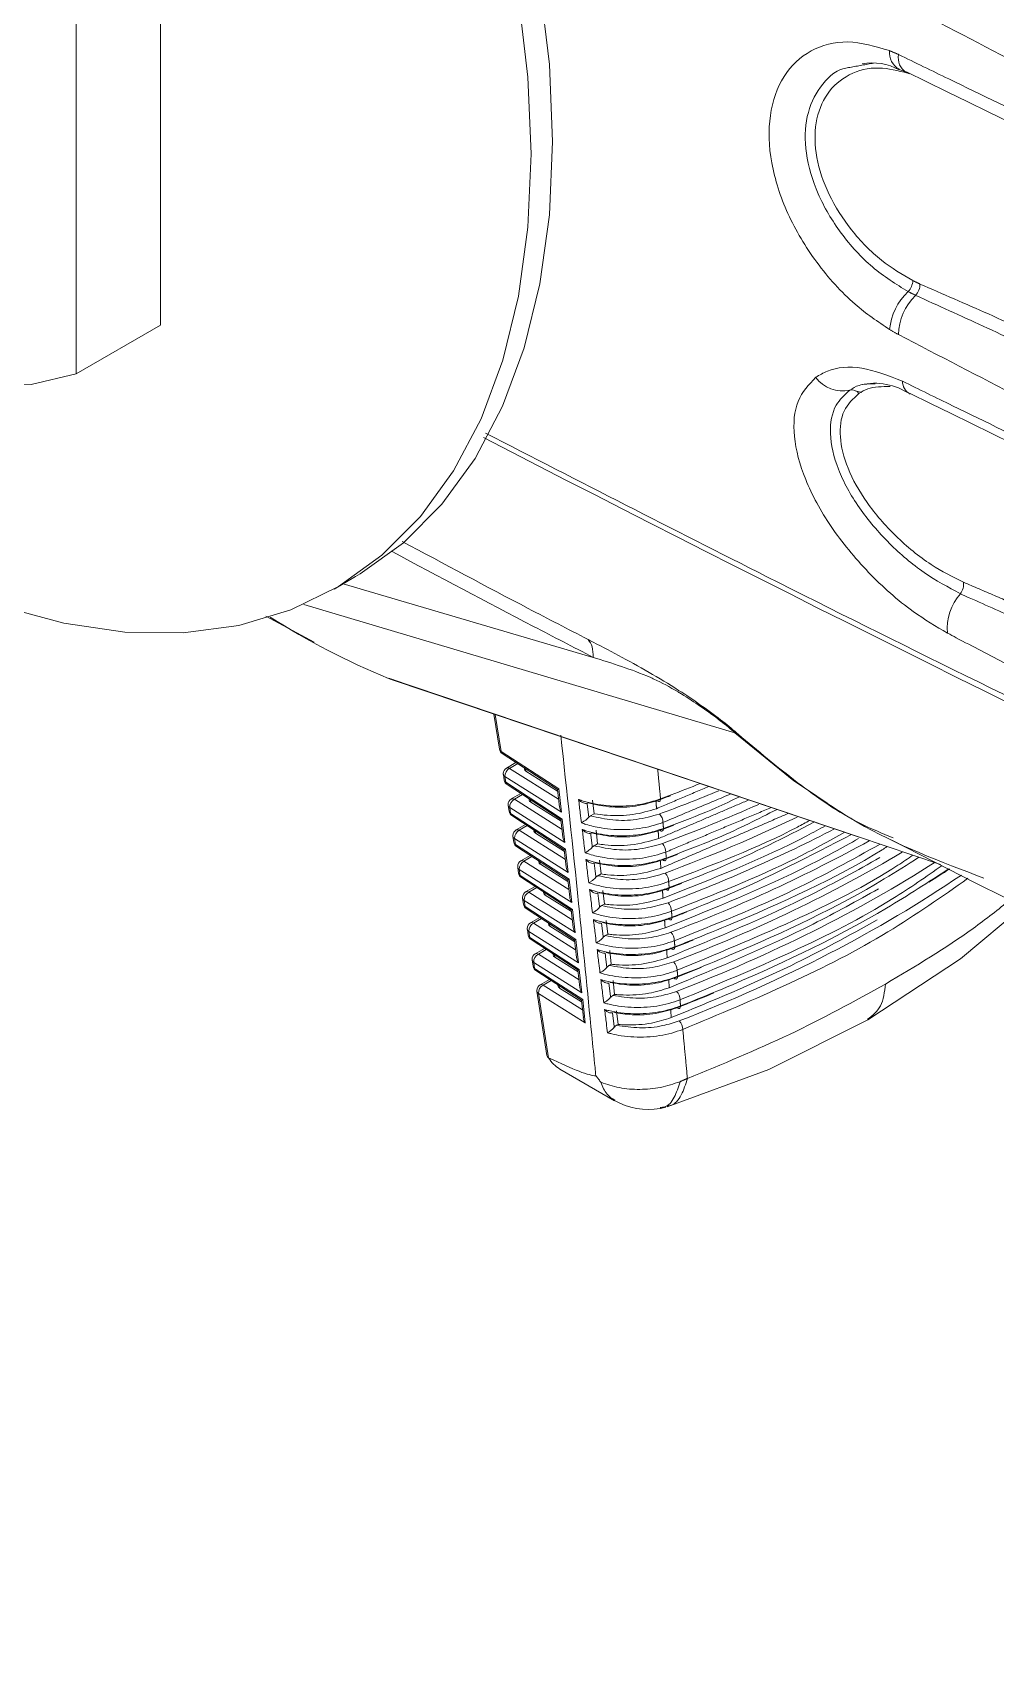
# Model space of a CAD drawing. Extents: x 11 to 120, y 2 to 94.
# Drawn here: x 86.88 to 88.398, y 10.558 to 13.147 of the extents above; entities that cross this region are included whole.
import ezdxf

# ---------------------------------------------------------------- set-up
doc = ezdxf.new("R2010")
doc.units = 0
doc.header["$MEASUREMENT"] = 0
doc.linetypes.add('SLD-Solid', pattern=[0])
doc.layers.add('OBJECT', color=7, linetype='CONTINUOUS')

msp = doc.modelspace()

# ---------------------------------------------------------------- linework, layer by layer
at = {"layer": 'OBJECT', "color": 7, "linetype": 'SLD-Solid', "lineweight": 15}
for p, q in [((87.0812, 12.6849), (87.0812, 20.0114)), ((86.9482, 12.6081), (86.9482, 19.9346)), ((86.9482, 12.6081), (87.0812, 12.6849)), ((88.1773, 12.5813), (88.1879, 12.5789)), ((87.3552, 12.2685), (87.3892, 12.2881)), ((87.3696, 12.2768), (87.764, 12.1606)), ((87.3073, 12.2442), (87.9877, 12.0413)), ((87.2475, 12.2254), (87.3235, 12.1845)), ((87.4413, 12.1275), (88.1813, 11.8777)), ((87.6075, 12.0711), (87.6161, 12.0155)), ((87.6096, 12.0704), (87.6186, 12.0122)), ((87.6186, 12.0122), (87.7098, 11.9529)), ((87.6206, 12.0086), (87.7078, 11.9519)), ((87.6422, 11.9946), (87.6272, 11.9859)), ((87.6449, 11.9928), (87.6321, 11.9854)), ((87.6321, 11.9854), (87.7095, 11.9365)), ((87.6552, 11.9861), (87.6555, 11.9842)), ((87.6574, 11.9847), (87.658, 11.9809)), ((87.6223, 11.9757), (87.6237, 11.9665)), ((87.6248, 11.9724), (87.6262, 11.9633)), ((87.714, 11.916), (87.6248, 11.9724)), ((87.6262, 11.9633), (87.7152, 11.9054)), ((87.6281, 11.9597), (87.7131, 11.9044)), ((87.708, 11.9493), (87.658, 11.9809)), ((87.6497, 11.9456), (87.6347, 11.937)), ((87.6524, 11.9439), (87.6397, 11.9365)), ((87.6397, 11.9365), (87.7149, 11.889)), ((87.6628, 11.9372), (87.663, 11.9353)), ((87.665, 11.9357), (87.6655, 11.932)), ((87.7134, 11.9018), (87.6655, 11.932)), ((87.7077, 11.9519), (87.7109, 11.9243)), ((87.7098, 11.9529), (87.714, 11.916)), ((87.7656, 11.9137), (87.7632, 11.9353)), ((87.6299, 11.9268), (87.6313, 11.9176)), ((87.6324, 11.9235), (87.6338, 11.9143)), ((87.7193, 11.8685), (87.6324, 11.9235)), ((87.6338, 11.9143), (87.7205, 11.8578)), ((87.6357, 11.9107), (87.7185, 11.8568)), ((87.7599, 11.9104), (87.7656, 11.9137)), ((87.6573, 11.8967), (87.6423, 11.8881)), ((87.66, 11.895), (87.6473, 11.8876)), ((87.6473, 11.8876), (87.7203, 11.8415)), ((87.6703, 11.8882), (87.6706, 11.8864)), ((87.6726, 11.8868), (87.6731, 11.8831)), ((87.7188, 11.8542), (87.6731, 11.8831)), ((87.7131, 11.9044), (87.7163, 11.8768)), ((87.7152, 11.9054), (87.7193, 11.8685)), ((87.771, 11.8662), (87.7686, 11.8878)), ((87.6374, 11.8779), (87.6389, 11.8687)), ((87.6399, 11.8746), (87.6414, 11.8654)), ((87.7247, 11.821), (87.6399, 11.8746)), ((87.6414, 11.8654), (87.7259, 11.8103)), ((87.6433, 11.8618), (87.7239, 11.8093)), ((87.7185, 11.8569), (87.7216, 11.8293)), ((87.7205, 11.8578), (87.7247, 11.821)), ((87.7657, 11.8631), (87.771, 11.8662)), ((88.1813, 11.8777), (88.3122, 11.8335)), ((88.1813, 11.8777), (88.1839, 11.8768)), ((87.645, 11.829), (87.6464, 11.8197)), ((87.6648, 11.8478), (87.6499, 11.8392)), ((87.6675, 11.846), (87.6548, 11.8387)), ((87.6548, 11.8387), (87.7256, 11.7939)), ((87.6779, 11.8393), (87.6782, 11.8375)), ((87.6801, 11.8378), (87.6807, 11.8342)), ((87.7242, 11.8067), (87.6807, 11.8342)), ((87.7764, 11.8187), (87.7739, 11.8403)), ((87.6475, 11.8257), (87.6489, 11.8164)), ((87.7301, 11.7735), (87.6475, 11.8257)), ((87.6489, 11.8164), (87.7313, 11.7628)), ((87.6509, 11.8129), (87.7293, 11.7618)), ((87.7239, 11.8093), (87.727, 11.7818)), ((87.7259, 11.8103), (87.7301, 11.7735)), ((87.7715, 11.8158), (87.7764, 11.8187)), ((87.6526, 11.7801), (87.654, 11.7708)), ((87.6551, 11.7768), (87.6565, 11.7675)), ((87.7355, 11.726), (87.6551, 11.7768)), ((87.6723, 11.7989), (87.6575, 11.7903)), ((87.675, 11.7971), (87.6624, 11.7898)), ((87.6624, 11.7898), (87.731, 11.7464)), ((87.6855, 11.7903), (87.6858, 11.7886)), ((87.6877, 11.7889), (87.6883, 11.7853)), ((87.7296, 11.7592), (87.6883, 11.7853)), ((87.7818, 11.7711), (87.7793, 11.7928)), ((87.6565, 11.7675), (87.7367, 11.7153)), ((87.6585, 11.7639), (87.7347, 11.7143)), ((87.7293, 11.7618), (87.7324, 11.7343)), ((87.7313, 11.7628), (87.7355, 11.726)), ((87.7773, 11.7686), (87.7818, 11.7711)), ((87.6602, 11.7312), (87.6616, 11.7218)), ((87.6627, 11.7279), (87.6641, 11.7185)), ((87.7409, 11.6784), (87.6627, 11.7279)), ((87.6799, 11.75), (87.665, 11.7414)), ((87.6826, 11.7482), (87.67, 11.7409)), ((87.67, 11.7409), (87.7364, 11.6989)), ((87.6931, 11.7414), (87.6933, 11.7397)), ((87.6953, 11.7399), (87.6958, 11.7364)), ((87.735, 11.7117), (87.6958, 11.7364)), ((87.7872, 11.7236), (87.7847, 11.7453)), ((87.6641, 11.7185), (87.7421, 11.6678)), ((87.666, 11.715), (87.7401, 11.6668)), ((87.6874, 11.701), (87.6726, 11.6925)), ((87.6901, 11.6993), (87.6775, 11.692)), ((87.7347, 11.7143), (87.7378, 11.6868)), ((87.7367, 11.7153), (87.7409, 11.6784)), ((87.7832, 11.7213), (87.7872, 11.7236)), ((87.6677, 11.6823), (87.6692, 11.6729)), ((87.6702, 11.679), (87.6717, 11.6696)), ((87.7462, 11.6309), (87.6702, 11.679)), ((87.6775, 11.692), (87.7418, 11.6514)), ((87.7007, 11.6924), (87.7009, 11.6908)), ((87.7029, 11.691), (87.7034, 11.6875)), ((87.7403, 11.6642), (87.7034, 11.6875)), ((87.7891, 11.6741), (87.7925, 11.6761)), ((87.7925, 11.6761), (87.7901, 11.6978)), ((87.6717, 11.6696), (87.7475, 11.6202)), ((87.6736, 11.666), (87.7454, 11.6193)), ((87.695, 11.6521), (87.6802, 11.6436)), ((87.6977, 11.6504), (87.6851, 11.6431)), ((87.74, 11.6668), (87.7432, 11.6392)), ((87.7421, 11.6678), (87.7462, 11.6309)), ((87.7979, 11.6286), (87.7955, 11.6502)), ((87.6753, 11.6334), (87.691, 11.5321)), ((87.6778, 11.6301), (87.6935, 11.5285)), ((87.7516, 11.5834), (87.6778, 11.6301)), ((87.6851, 11.6431), (87.7472, 11.6039)), ((87.7082, 11.6435), (87.7085, 11.6419)), ((87.7105, 11.642), (87.711, 11.6386)), ((87.7457, 11.6167), (87.711, 11.6386)), ((87.795, 11.6269), (87.7979, 11.6286)), ((87.7454, 11.6193), (87.7486, 11.5917)), ((87.7475, 11.6202), (87.7516, 11.5834)), ((87.8033, 11.5811), (87.8008, 11.6027)), ((87.801, 11.5797), (87.8033, 11.5811)), ((87.7112, 11.5107), (87.7978, 11.4607)), ((87.8703, 11.4486), (87.8789, 11.4504))]:
    msp.add_line(p, q, dxfattribs=at)
at = {"layer": 'OBJECT', "color": 7, "linetype": 'SLD-Solid', "lineweight": 15, "flags": 128}
for points in [[(87.3892, 12.2881), (87.3962, 12.2923), (87.4646, 12.3415), (87.5252, 12.4024), (87.5776, 12.4745), (87.621, 12.557), (87.6553, 12.6492), (87.68, 12.7502), (87.6949, 12.8591), (87.6999, 12.9749), (87.6949, 13.0964), (87.68, 13.2225), (87.6553, 13.3521), (87.621, 13.4839), (87.5776, 13.6166), (87.5252, 13.7491), (87.4646, 13.88), (87.3962, 14.0082), (87.3207, 14.1324), (87.2387, 14.2515), (87.1512, 14.3644), (87.0826, 14.444)], [(85.7555, 13.3253), (85.8053, 13.2252), (85.8766, 13.0984), (85.9546, 12.976), (86.0388, 12.8592), (86.1283, 12.749), (86.2223, 12.6465), (86.3199, 12.5527), (86.4202, 12.4684), (86.5223, 12.3945), (86.6251, 12.3316), (86.7277, 12.2803), (86.8292, 12.2412), (86.9285, 12.2145), (87.0249, 12.2005), (87.1172, 12.1994), (87.2048, 12.2111), (87.2867, 12.2356), (87.3623, 12.2727), (87.4307, 12.3219), (87.4913, 12.3828), (87.5436, 12.4549), (87.5871, 12.5374), (87.6214, 12.6296), (87.6461, 12.7306), (87.661, 12.8396), (87.666, 12.9553), (87.661, 13.0768), (87.6461, 13.2029), (87.6214, 13.3325), (87.5871, 13.4643), (87.5436, 13.597), (87.4913, 13.7295), (87.4307, 13.8604), (87.3623, 13.9886), (87.2867, 14.1128), (87.2048, 14.2319), (87.1172, 14.3448), (87.0812, 14.3866)], [(86.0644, 13.1184), (86.1353, 13.0198), (86.2118, 12.9284), (86.2927, 12.8456), (86.3768, 12.7727), (86.4629, 12.7107), (86.5497, 12.6606), (86.6358, 12.6232), (86.7199, 12.599), (86.8008, 12.5883), (86.8773, 12.5914), (86.9482, 12.6081)], [(88.2469, 13.0885), (88.2526, 13.0866), (88.2628, 13.0816)], [(87.4467, 12.1252), (87.8204, 11.9995), (88.1839, 11.8768)], [(88.1023, 11.9515), (88.0808, 11.9655), (87.9877, 12.0413), (87.9877, 12.0413), (87.9877, 12.0413)], [(87.8651, 11.9343), (87.8661, 11.9336), (87.8671, 11.9331), (87.868, 11.933), (87.8688, 11.9333), (87.8695, 11.9338), (87.87, 11.9347), (87.8703, 11.9359), (87.8704, 11.9372)], [(87.8696, 11.8876), (87.8707, 11.8868), (87.8716, 11.8864), (87.8725, 11.8863), (87.8733, 11.8865), (87.874, 11.8871), (87.8745, 11.888), (87.8748, 11.8891), (87.875, 11.8905)], [(87.8741, 11.8409), (87.8752, 11.8401), (87.8761, 11.8397), (87.8771, 11.8396), (87.8779, 11.8398), (87.8785, 11.8404), (87.879, 11.8413), (87.8794, 11.8424), (87.8795, 11.8438)], [(87.8786, 11.7942), (87.8797, 11.7934), (87.8806, 11.793), (87.8816, 11.7929), (87.8824, 11.7931), (87.883, 11.7937), (87.8835, 11.7946), (87.8839, 11.7957), (87.884, 11.7971)], [(87.8831, 11.7475), (87.8841, 11.7467), (87.8851, 11.7463), (87.886, 11.7462), (87.8869, 11.7464), (87.8875, 11.747), (87.888, 11.7479), (87.8884, 11.749), (87.8885, 11.7504)], [(88.1976, 11.5886), (88.3435, 11.6845), (88.4434, 11.7678)], [(87.8876, 11.7008), (87.8886, 11.7), (87.8896, 11.6996), (87.8905, 11.6995), (87.8913, 11.6997), (87.892, 11.7003), (87.8925, 11.7012), (87.8929, 11.7023), (87.893, 11.7037)], [(87.892, 11.6541), (87.893, 11.6533), (87.894, 11.6529), (87.895, 11.6528), (87.8958, 11.6531), (87.8965, 11.6536), (87.897, 11.6545), (87.8973, 11.6557), (87.8975, 11.6571)], [(87.8964, 11.6074), (87.8975, 11.6067), (87.8985, 11.6062), (87.8994, 11.6062), (87.9002, 11.6064), (87.9009, 11.607), (87.9014, 11.6078), (87.9018, 11.609), (87.9019, 11.6104)], [(87.8806, 11.4509), (88.0415, 11.5101), (88.1976, 11.5886)]]:
    msp.add_lwpolyline(points, dxfattribs=at)
at = {"layer": 'OBJECT', "color": 7, "linetype": 'SLD-Solid', "lineweight": 15}
for centre, radius, start, end in [((88.2046, 13.0119), 0.0871, 61.0066, 100.6555), ((88.261, 13.1149), 0.0293, 172.9088, 241.9962), ((88.2723, 13.1068), 0.0268, 168.4453, 237.8736), ((110.4562, 58.3925), 50.4532, 243.8981, 246.50991), ((88.3257, 12.6694), 0.0942, 133.3262, 174.7893), ((88.2393, 12.7577), 0.0294, 317.8847, 355.35), ((88.2527, 12.7501), 0.0271, 318.3434, 359.7235), ((88.3337, 12.6688), 0.0877, 133.834, 179.1759), ((88.1572, 12.6323), 0.0512, 215.3601, 283.3665), ((88.1721, 12.5686), 0.0143, 37.652, 102.5383), ((88.2079, 12.4934), 0.0999, 56.1467, 102.3325), ((88.2753, 12.5965), 0.0231, 179.9648, 240.8633), ((110.6013, 57.9105), 50.5376, 243.76938, 246.37245), ((109.2884, 54.4021), 47.1797, 242.6197, 246.45069), ((88.3234, 12.2764), 0.0252, 322.8442, 6.2667), ((88.4044, 12.2069), 0.0815, 138.3374, 185.7074), ((87.8823, 13.2087), 1.1678, 237.4681, 247.8099), ((87.9742, 12.0019), 0.0417, 62.9443, 70.997), ((87.626, 12.017), 0.01, 188.8019, 236.9399), ((87.6208, 12.0164), 0.00472, 191.2025, 243.2334), ((87.6232, 12.0124), 0.00462, 182.4794, 234.3593), ((87.6322, 11.9772), 0.01, 119.9973, 180), ((87.639, 11.973), 0.0143, 119.0767, 182.2781), ((87.6292, 11.9814), 0.00496, 54.7041, 114.6569), ((87.6322, 11.9772), 0.01, 180, 188.8019), ((87.6269, 11.9766), 0.00472, 191.2025, 243.2334), ((87.6336, 11.9681), 0.01, 188.8019, 236.9399), ((87.6283, 11.9675), 0.00472, 191.2025, 243.2334), ((87.6308, 11.9634), 0.00462, 182.4794, 234.3593), ((87.6397, 11.9283), 0.01, 119.9973, 180), ((87.6466, 11.9241), 0.0143, 119.0767, 182.2781), ((87.6368, 11.9325), 0.00496, 54.7041, 114.6569), ((87.6397, 11.9283), 0.01, 180, 188.8019), ((87.6345, 11.9277), 0.00472, 191.2025, 243.2334), ((87.6412, 11.9191), 0.01, 188.8019, 236.9399), ((87.6359, 11.9185), 0.00472, 191.2025, 243.2334), ((87.6384, 11.9145), 0.00462, 182.4794, 234.3593), ((87.8548, 11.9), 0.0193, 359.7094, 43.6771), ((87.6473, 11.8794), 0.01, 119.9973, 180), ((87.6542, 11.8752), 0.0143, 119.0767, 182.2781), ((87.6444, 11.8836), 0.00496, 54.7041, 114.6569), ((87.6473, 11.8794), 0.01, 180, 188.8019), ((87.6421, 11.8788), 0.00472, 191.2025, 243.2334), ((87.6487, 11.8702), 0.01, 188.8019, 236.9399), ((87.6435, 11.8696), 0.00472, 191.2025, 243.2334), ((87.646, 11.8656), 0.00462, 182.4794, 234.3593), ((87.8594, 11.8533), 0.0192, 359.7221, 43.9038), ((103.8039, 42.2968), 34.1768, 242.90102, 248.22557), ((87.6549, 11.8305), 0.01, 119.9973, 180), ((87.6549, 11.8305), 0.01, 180, 188.8019), ((87.6496, 11.8299), 0.00472, 191.2025, 243.2334), ((87.6618, 11.8263), 0.0143, 119.0767, 182.2781), ((87.652, 11.8347), 0.00496, 54.7041, 114.6569), ((87.6563, 11.8212), 0.01, 188.8019, 236.9399), ((87.6511, 11.8206), 0.00472, 191.2025, 243.2334), ((87.6536, 11.8166), 0.00462, 182.4794, 234.3593), ((87.864, 11.8066), 0.0191, 359.7349, 44.1305), ((87.6625, 11.7816), 0.01, 119.9973, 180), ((87.6625, 11.7816), 0.01, 180, 188.8019), ((87.6572, 11.781), 0.00472, 191.2025, 243.2334), ((87.6693, 11.7774), 0.0143, 119.0767, 182.2781), ((87.6595, 11.7858), 0.00496, 54.7041, 114.6569), ((87.6639, 11.7723), 0.01, 188.8019, 236.9399), ((87.6587, 11.7717), 0.00472, 191.2025, 243.2334), ((87.6611, 11.7677), 0.00462, 182.4794, 234.3593), ((87.8686, 11.76), 0.019, 359.7479, 44.3574), ((87.67, 11.7327), 0.01, 119.9973, 180), ((87.67, 11.7327), 0.01, 180, 188.8019), ((87.6648, 11.7321), 0.00472, 191.2025, 243.2334), ((87.6769, 11.7285), 0.0143, 119.0767, 182.2781), ((87.6671, 11.7369), 0.00496, 54.7041, 114.6569), ((87.8732, 11.7133), 0.0189, 359.7611, 44.5843), ((87.6715, 11.7233), 0.01, 188.8019, 236.9399), ((87.6662, 11.7227), 0.00472, 191.2025, 243.2334), ((87.6687, 11.7187), 0.00462, 182.4794, 234.3593), ((87.6776, 11.6838), 0.01, 119.9973, 180), ((87.6776, 11.6838), 0.01, 180, 188.8019), ((87.6724, 11.6832), 0.00472, 191.2025, 243.2334), ((87.6791, 11.6744), 0.01, 188.8019, 236.9399), ((87.6738, 11.6738), 0.00472, 191.2025, 243.2334), ((87.6845, 11.6796), 0.0143, 119.0767, 182.2781), ((87.6747, 11.688), 0.00496, 54.7041, 114.6569), ((87.8777, 11.6666), 0.0188, 359.7745, 44.8113), ((87.6763, 11.6698), 0.00462, 182.4794, 234.3593), ((87.6852, 11.6349), 0.01, 119.9973, 180), ((87.6852, 11.6349), 0.01, 180, 188.8019), ((87.6799, 11.6343), 0.00472, 191.2025, 243.2334), ((87.692, 11.6307), 0.0143, 119.0767, 182.2781), ((87.6822, 11.6391), 0.00496, 54.7041, 114.6569), ((87.8823, 11.62), 0.0188, 359.7879, 45.0385), ((87.8868, 11.5734), 0.0187, 359.8016, 45.2657), ((87.8514, 11.5585), 0.1115, 241.1274, 279.4744)]:
    msp.add_arc(centre, radius, start, end, dxfattribs=at)
for centre, major_axis, ratio, start_param, end_param in [((87.6655, 11.9848), (0.0101, 0.0001), 0.569185, 3.222173, 3.860589), ((87.6731, 11.9359), (0.0101, 0.0001), 0.569185, 3.222173, 3.860589), ((87.7172, 11.9577), (0.0094, 0.00581), 0.034264, 3.157743, 3.78947), ((86.6722, 12.9981), (2.2176, 0.0166), 0.572227, 5.276105, 5.287253), ((86.6707, 13.0056), (2.2169, -0.0169), 0.582304, 5.287711, 5.338827), ((87.7213, 11.9209), (-0.0075, 0.0119), 0.628226, 0.918937, 1.582964), ((86.6707, 12.955), (2.2137, -0.0169), 0.582304, 5.291076, 5.375266), ((86.6707, 12.9044), (2.2104, -0.0169), 0.582304, 5.294449, 5.411712), ((87.6806, 11.887), (0.0101, 0.0001), 0.569185, 3.222173, 3.860589), ((87.7225, 11.9102), (0.0094, 0.00581), 0.034264, 3.157743, 3.78947), ((86.6722, 12.9474), (2.2143, 0.0166), 0.572227, 5.279468, 5.291168), ((86.6707, 12.8538), (2.2072, -0.0168), 0.582304, 5.29783, 5.448165), ((87.7267, 11.8733), (-0.0075, 0.0119), 0.628226, 0.918937, 1.582964), ((87.7279, 11.8627), (0.0094, 0.00581), 0.034264, 3.157743, 3.78947), ((86.6707, 12.8031), (2.2039, -0.0168), 0.582304, 5.301219, 5.483373), ((87.6882, 11.8381), (0.0101, 0.0001), 0.569185, 3.222173, 3.860589), ((87.7321, 11.8258), (-0.0075, 0.0119), 0.628226, 0.918937, 1.582964), ((86.6722, 12.8968), (2.2111, 0.0166), 0.572227, 5.282839, 5.295171), ((86.6708, 12.7525), (2.2007, -0.0168), 0.582304, 5.304616, 5.518223), ((86.6708, 12.7019), (2.1974, -0.0168), 0.582304, 5.308021, 5.554629), ((87.7333, 11.8151), (0.0094, 0.00581), 0.034264, 3.157743, 3.78947), ((86.6722, 12.8462), (2.2078, 0.0165), 0.572227, 5.286218, 5.299967), ((86.6708, 12.6513), (2.1942, -0.0167), 0.582304, 5.311435, 5.58482), ((86.6722, 12.6437), (2.1948, 0.0164), 0.572227, 5.539546, 5.561715), ((87.6958, 11.7892), (0.0101, 0.0001), 0.569185, 3.222173, 3.860589), ((87.7375, 11.7783), (-0.0075, 0.0119), 0.628226, 0.918937, 1.582964), ((87.7387, 11.7676), (0.0094, 0.00581), 0.034264, 3.157743, 3.78947), ((86.6722, 12.7956), (2.2046, 0.0165), 0.572227, 5.289605, 5.305336), ((87.7034, 11.7403), (0.0101, 0.0001), 0.569185, 3.222173, 3.860589), ((87.7429, 11.7308), (-0.0075, 0.0119), 0.628226, 0.918937, 1.582964), ((87.7441, 11.7201), (0.0094, 0.00581), 0.034264, 3.157743, 3.78947), ((86.6722, 12.7449), (2.2013, 0.0165), 0.572227, 5.293, 5.311646), ((87.7109, 11.6914), (0.0101, 0.0001), 0.569185, 3.222173, 3.860589), ((87.7482, 11.6833), (-0.0075, 0.0119), 0.628226, 0.918937, 1.582964), ((87.7495, 11.6726), (0.0094, 0.00581), 0.034264, 3.157743, 3.78947), ((86.6722, 12.6943), (2.1981, 0.0165), 0.572227, 5.296403, 5.319764), ((87.7185, 11.6425), (0.0101, 0.0001), 0.569185, 3.222173, 3.860589), ((87.7536, 11.6357), (-0.0075, 0.0119), 0.628226, 0.918937, 1.582964), ((86.6722, 12.6437), (2.1948, 0.0164), 0.572227, 5.299815, 5.33212), ((87.7548, 11.6251), (0.0094, 0.00581), 0.034264, 3.157743, 3.78947), ((87.759, 11.5882), (-0.0075, 0.0119), 0.628226, 0.918937, 1.582964), ((86.2385, 12.4995), (1.5344, -0.9976), 0.038755, 5.984867, 6.22598), ((87.7683, 11.6163), (0.0554, 0.1065), 0.604579, 2.781893, 3.114951)]:
    msp.add_ellipse(centre, major_axis=major_axis, ratio=ratio, start_param=start_param, end_param=end_param, dxfattribs=at)
for points, knots in [([(87.0812, 14.6596), (87.0817, 14.6594), (87.14, 14.6263), (87.4308, 14.4627), (87.9275, 14.19), (88.5796, 13.8452), (89.2093, 13.524), (89.848, 13.2087), (90.2817, 13.0042), (90.4986, 12.9019)], [0, 0, 0, 0, 0.000431, 0.053488, 0.265723, 0.449152, 0.632636, 0.81629, 1, 1, 1, 1]), ([(90.4813, 12.8732), (90.183, 13.0143), (89.5863, 13.2966), (88.7133, 13.7368), (87.8756, 14.177), (87.3393, 14.477), (87.0812, 14.6213)], [0, 0, 0, 0, 0.254295, 0.50874, 0.763631, 1, 1, 1, 1]), ([(87.0812, 14.5112), (87.3125, 14.3819), (87.8275, 14.0942), (88.65, 13.6629), (89.5423, 13.2135), (90.1533, 12.9251), (90.4588, 12.7808)], [0, 0, 0, 0, 0.21349, 0.475298, 0.737571, 1, 1, 1, 1]), ([(90.4282, 12.7287), (90.4007, 12.7415), (90.263, 12.8055), (89.9069, 12.9734), (89.3645, 13.236), (88.6473, 13.5963), (87.8824, 13.9955), (87.3428, 14.2947), (87.0807, 14.4401)], [0, 0, 0, 0, 0.023753, 0.118768, 0.308802, 0.498894, 0.756579, 1, 1, 1, 1]), ([(88.3198, 13.2578), (88.3278, 13.2542), (88.3677, 13.2362), (88.5352, 13.1606), (89.2174, 12.8527), (89.8677, 12.5592), (90.3904, 12.3232)], [0, 0, 0, 0, 0.011559, 0.057797, 0.242748, 1, 1, 1, 1]), ([(88.3109, 13.2405), (88.6478, 13.0659), (89.3219, 12.7165), (90.0189, 12.3836), (90.3675, 12.2171)], [0, 0, 0, 0, 0.499822, 1, 1, 1, 1]), ([(90.3352, 12.1556), (90.3077, 12.1685), (90.1704, 12.2333), (89.815, 12.4031), (89.2736, 12.6683), (88.7173, 12.9498), (88.3794, 13.1265), (88.2523, 13.193)], [0, 0, 0, 0, 0.038714, 0.19357, 0.503334, 0.813098, 1, 1, 1, 1]), ([(88.2319, 12.678), (88.2134, 12.6905), (88.1722, 12.7184), (88.1146, 12.7826), (88.0681, 12.8606), (88.0419, 12.9422), (88.0396, 13.0185), (88.0616, 13.0812), (88.1051, 13.1218), (88.1643, 13.138), (88.2094, 13.125), (88.2319, 13.1185)], [0, 0, 0, 0, 0.092377, 0.205904, 0.319098, 0.43222, 0.545967, 0.660462, 0.7748, 0.887588, 1, 1, 1, 1]), ([(88.246, 13.1122), (88.2724, 13.0994), (88.4041, 13.0353), (88.7484, 12.8697), (89.2839, 12.6186), (89.8491, 12.3621), (90.2018, 12.2072), (90.3346, 12.1489)], [0, 0, 0, 0, 0.038703, 0.193516, 0.503195, 0.812873, 1, 1, 1, 1]), ([(88.2611, 12.738), (88.2419, 12.7499), (88.2036, 12.7737), (88.1533, 12.829), (88.1162, 12.892), (88.0972, 12.9569), (88.0985, 13.0167), (88.1206, 13.0624), (88.1464, 13.0885), (88.1663, 13.0915), (88.1693, 13.092)], [0, 0, 0, 0, 0.140022, 0.280187, 0.420998, 0.560874, 0.699088, 0.836552, 0.974885, 1, 1, 1, 1]), ([(88.2605, 13.0828), (88.2451, 13.0867), (88.2115, 13.0951), (88.1662, 13.083), (88.1309, 13.0528), (88.1128, 13.0064), (88.114, 12.9504), (88.1338, 12.8908), (88.1699, 12.8341), (88.2168, 12.7857), (88.2517, 12.7652), (88.2685, 12.7553)], [0, 0, 0, 0, 0.097546, 0.212596, 0.32784, 0.441951, 0.554466, 0.666347, 0.779137, 0.893616, 1, 1, 1, 1]), ([(88.2798, 12.75), (88.3158, 12.7343), (88.3708, 12.7103), (88.4258, 12.6857), (88.4448, 12.6771)], [0, 0, 0, 0, 0.653616, 1, 1, 1, 1]), ([(88.4358, 12.6575), (88.417, 12.6662), (88.3627, 12.6913), (88.3084, 12.716), (88.273, 12.7321)], [0, 0, 0, 0, 0.346407, 1, 1, 1, 1]), ([(90.3346, 11.6355), (90.3071, 11.6484), (90.1695, 11.713), (89.8132, 11.8822), (89.2705, 12.1467), (88.7126, 12.4275), (88.3737, 12.6037), (88.246, 12.6701)], [0, 0, 0, 0, 0.038703, 0.193516, 0.503195, 0.812873, 1, 1, 1, 1]), ([(88.1154, 12.6027), (88.1213, 12.6062), (88.1409, 12.6178), (88.1862, 12.6224), (88.2302, 12.6051), (88.2523, 12.5965)], [0, 0, 0, 0, 0.177217, 0.589279, 1, 1, 1, 1]), ([(88.3233, 12.1988), (88.3051, 12.2095), (88.2627, 12.2346), (88.1967, 12.2933), (88.137, 12.3661), (88.0959, 12.4415), (88.0781, 12.5104), (88.0827, 12.5687), (88.1045, 12.5914), (88.1154, 12.6027)], [0, 0, 0, 0, 0.113847, 0.266221, 0.419042, 0.568814, 0.71471, 0.857561, 1, 1, 1, 1]), ([(88.3435, 12.2611), (88.3243, 12.2713), (88.2858, 12.2918), (88.2294, 12.3401), (88.1813, 12.3967), (88.1477, 12.458), (88.135, 12.5149), (88.1428, 12.5588), (88.161, 12.5752), (88.169, 12.5825)], [0, 0, 0, 0, 0.14155, 0.283786, 0.432636, 0.585436, 0.737167, 0.884055, 1, 1, 1, 1]), ([(88.169, 12.5825), (88.1737, 12.5854), (88.1846, 12.5922), (88.1999, 12.5925), (88.2088, 12.5926)], [0, 0, 0, 0, 0.424719, 1, 1, 1, 1]), ([(88.2328, 12.5881), (88.2202, 12.588), (88.2014, 12.5878), (88.1879, 12.5799), (88.1834, 12.5773)], [0, 0, 0, 0, 0.667722, 1, 1, 1, 1]), ([(88.2523, 12.5965), (88.2785, 12.5836), (88.4099, 12.5193), (88.7534, 12.3531), (89.2875, 12.101), (89.8512, 11.8435), (90.2028, 11.688), (90.3352, 11.6295)], [0, 0, 0, 0, 0.038714, 0.19357, 0.503334, 0.813098, 1, 1, 1, 1]), ([(88.1834, 12.5773), (88.1744, 12.5689), (88.1565, 12.5521), (88.1513, 12.5094), (88.1636, 12.4591), (88.1942, 12.4041), (88.2403, 12.3509), (88.2947, 12.3061), (88.3314, 12.2877), (88.3485, 12.2791)], [0, 0, 0, 0, 0.138029, 0.276201, 0.417078, 0.56297, 0.714021, 0.86692, 1, 1, 1, 1]), ([(87.5941, 12.5147), (87.7417, 12.4389), (88.0958, 12.2569), (88.7428, 11.939), (89.5363, 11.5619), (90.1309, 11.2965), (90.4282, 11.1637)], [0, 0, 0, 0, 0.161478, 0.387353, 0.693677, 1, 1, 1, 1]), ([(87.7641, 12.1606), (87.7327, 12.1769), (87.6265, 12.2318), (87.521, 12.288), (87.4468, 12.3275)], [0, 0, 0, 0, 0.296122, 1, 1, 1, 1]), ([(87.4627, 12.3435), (87.5289, 12.3081), (87.6263, 12.2559), (87.7244, 12.2051), (87.7559, 12.1889)], [0, 0, 0, 0, 0.679585, 1, 1, 1, 1]), ([(88.4405, 12.2176), (88.4128, 12.23), (88.3805, 12.2445), (88.3481, 12.259), (88.3435, 12.2611)], [0, 0, 0, 0, 0.856217, 1, 1, 1, 1]), ([(88.4166, 12.1501), (88.3901, 12.1639), (88.3589, 12.18), (88.3278, 12.1964), (88.3233, 12.1988)], [0, 0, 0, 0, 0.853893, 1, 1, 1, 1]), ([(87.7559, 12.1889), (87.7568, 12.1884), (87.7875, 12.1725), (87.8329, 12.1489), (87.8959, 12.111), (87.9368, 12.0834), (87.9704, 12.0585), (87.9856, 12.0455), (87.9931, 12.0391)], [0, 0, 0, 0, 0.01186, 0.400274, 0.577865, 0.721206, 0.860697, 1, 1, 1, 1]), ([(87.7559, 12.1889), (87.7585, 12.1853), (87.7636, 12.1781), (87.7639, 12.1665), (87.7641, 12.1606)], [0, 0, 0, 0, 0.5, 1, 1, 1, 1]), ([(87.9877, 12.0413), (87.9877, 12.0413), (87.9818, 12.0468), (87.9658, 12.06), (87.9358, 12.082), (87.9118, 12.0977), (87.8868, 12.1128), (87.8702, 12.1217), (87.8405, 12.1351), (87.8087, 12.1464), (87.779, 12.156), (87.764, 12.1606), (87.764, 12.1606)], [0, 0, 0, 0, 0.000008, 0.138336, 0.276648, 0.396795, 0.417207, 0.570266, 0.591197, 0.794579, 0.999992, 1, 1, 1, 1]), ([(87.7682, 11.5001), (87.7678, 11.5044), (87.7656, 11.5259), (87.7567, 11.6165), (87.7395, 11.7909), (87.7225, 11.949), (87.7129, 12.0376)], [0, 0, 0, 0, 0.024148, 0.120739, 0.507103, 1, 1, 1, 1]), ([(87.9931, 12.0391), (88.0238, 12.0133), (88.0852, 11.9618), (88.1658, 11.9052), (88.22, 11.8828), (88.2372, 11.8756)], [0, 0, 0, 0, 0.405198, 0.810396, 1, 1, 1, 1]), ([(87.8704, 11.9372), (87.876, 11.9393), (87.8972, 11.9472), (87.9178, 11.9554), (87.933, 11.9615)], [0, 0, 0, 0, 0.265734, 1, 1, 1, 1]), ([(87.7411, 11.9361), (87.7434, 11.9353), (87.7514, 11.9325), (87.7723, 11.9274), (87.8058, 11.9244), (87.8423, 11.9281), (87.8623, 11.9346), (87.8704, 11.9372)], [0, 0, 0, 0, 0.059775, 0.207161, 0.501412, 0.795934, 1, 1, 1, 1]), ([(87.7456, 11.8993), (87.7449, 11.9044), (87.7434, 11.9167), (87.742, 11.9289), (87.7411, 11.9361)], [0, 0, 0, 0, 0.412557, 1, 1, 1, 1]), ([(87.7411, 11.9361), (87.7411, 11.9361), (87.742, 11.935), (87.7444, 11.9329), (87.7481, 11.9307), (87.7517, 11.9297), (87.7536, 11.9302), (87.7544, 11.9304)], [0, 0, 0, 0, 0.007744, 0.250695, 0.570354, 0.807208, 1, 1, 1, 1]), ([(87.8651, 11.9343), (87.854, 11.9311), (87.8318, 11.9245), (87.7923, 11.9229), (87.768, 11.9281), (87.7554, 11.9308)], [0, 0, 0, 0, 0.324207, 0.64849, 1, 1, 1, 1]), ([(87.875, 11.8905), (87.8806, 11.8926), (87.9085, 11.9032), (87.9502, 11.9186), (87.9827, 11.9346), (87.9949, 11.9406)], [0, 0, 0, 0, 0.135134, 0.675753, 1, 1, 1, 1]), ([(88.3808, 11.8121), (88.3121, 11.838), (88.2138, 11.875), (88.128, 11.9339), (88.1023, 11.9515)], [0, 0, 0, 0, 0.699958, 1, 1, 1, 1]), ([(87.7571, 11.9081), (87.7563, 11.9074), (87.7548, 11.9059), (87.7518, 11.9034), (87.7486, 11.9011), (87.7465, 11.8999), (87.7456, 11.8994), (87.7456, 11.8993)], [0, 0, 0, 0, 0.199298, 0.397083, 0.7009, 0.992023, 1, 1, 1, 1]), ([(87.7571, 11.9081), (87.7578, 11.9089), (87.7588, 11.9097), (87.7597, 11.9103), (87.7599, 11.9104)], [0, 0, 0, 0, 0.843628, 1, 1, 1, 1]), ([(87.7599, 11.9104), (87.7714, 11.9078), (87.7945, 11.9025), (87.8337, 11.9033), (87.8568, 11.9099), (87.8687, 11.9133)], [0, 0, 0, 0, 0.324373, 0.64869, 1, 1, 1, 1]), ([(87.864, 11.9217), (87.8519, 11.9181), (87.8277, 11.911), (87.7925, 11.91), (87.7725, 11.9127), (87.7656, 11.9137)], [0, 0, 0, 0, 0.396562, 0.793191, 1, 1, 1, 1]), ([(87.8795, 11.8438), (87.8851, 11.8459), (87.913, 11.8565), (87.9741, 11.88), (88.0243, 11.9054), (88.0543, 11.9206)], [0, 0, 0, 0, 0.091055, 0.455332, 1, 1, 1, 1]), ([(87.8741, 11.8999), (87.8683, 11.898), (87.8507, 11.892), (87.817, 11.8875), (87.7809, 11.8897), (87.7576, 11.8951), (87.7479, 11.8985), (87.7456, 11.8993)], [0, 0, 0, 0, 0.148503, 0.448596, 0.748256, 0.940444, 1, 1, 1, 1]), ([(87.7469, 11.8887), (87.7492, 11.8879), (87.7572, 11.8852), (87.7782, 11.8803), (87.8118, 11.8776), (87.8478, 11.8815), (87.8672, 11.888), (87.875, 11.8905)], [0, 0, 0, 0, 0.059495, 0.208459, 0.505892, 0.803608, 1, 1, 1, 1]), ([(87.7514, 11.8519), (87.7507, 11.857), (87.7492, 11.8692), (87.7477, 11.8815), (87.7469, 11.8887)], [0, 0, 0, 0, 0.412528, 1, 1, 1, 1]), ([(87.7469, 11.8887), (87.7469, 11.8887), (87.7478, 11.8877), (87.75, 11.8856), (87.7536, 11.8834), (87.7573, 11.8824), (87.7592, 11.8828), (87.7601, 11.883)], [0, 0, 0, 0, 0.007812, 0.231081, 0.559204, 0.802812, 1, 1, 1, 1]), ([(87.8696, 11.8876), (87.8586, 11.8843), (87.8364, 11.8777), (87.7973, 11.876), (87.7734, 11.881), (87.7611, 11.8836)], [0, 0, 0, 0, 0.328087, 0.656253, 1, 1, 1, 1]), ([(87.8743, 11.7805), (87.9527, 11.8114), (88.0422, 11.8466), (88.1211, 11.8894), (88.1309, 11.8947)], [0, 0, 0, 0, 0.875483, 1, 1, 1, 1]), ([(88.106, 11.9031), (88.0995, 11.8996), (88.0315, 11.8629), (87.9536, 11.8333), (87.8831, 11.8065)], [0, 0, 0, 0, 0.096218, 1, 1, 1, 1]), ([(87.884, 11.7971), (87.8896, 11.7992), (87.9175, 11.8098), (87.9978, 11.8415), (88.0655, 11.8762), (88.1132, 11.9007)], [0, 0, 0, 0, 0.068703, 0.343559, 1, 1, 1, 1]), ([(88.1613, 11.8845), (88.1358, 11.8705), (88.0515, 11.8241), (87.955, 11.7863), (87.8876, 11.7599)], [0, 0, 0, 0, 0.301534, 1, 1, 1, 1]), ([(87.8885, 11.7504), (87.8941, 11.7525), (87.9219, 11.7632), (88.0214, 11.803), (88.1065, 11.8471), (88.1717, 11.881)], [0, 0, 0, 0, 0.05519, 0.275984, 1, 1, 1, 1]), ([(87.7627, 11.8607), (87.7619, 11.86), (87.7602, 11.8583), (87.757, 11.8556), (87.7539, 11.8535), (87.7521, 11.8523), (87.7514, 11.852), (87.7514, 11.8519)], [0, 0, 0, 0, 0.203476, 0.450054, 0.773099, 0.991938, 1, 1, 1, 1]), ([(87.7627, 11.8607), (87.7635, 11.8615), (87.7645, 11.8624), (87.7655, 11.863), (87.7657, 11.8631)], [0, 0, 0, 0, 0.835977, 1, 1, 1, 1]), ([(87.7657, 11.8631), (87.7773, 11.8606), (87.8005, 11.8556), (87.8392, 11.8567), (87.8617, 11.8633), (87.8732, 11.8666)], [0, 0, 0, 0, 0.328437, 0.656814, 1, 1, 1, 1]), ([(87.8675, 11.8746), (87.853, 11.8705), (87.8263, 11.863), (87.7917, 11.8632), (87.7748, 11.8656), (87.771, 11.8662)], [0, 0, 0, 0, 0.478249, 0.883044, 1, 1, 1, 1]), ([(87.8776, 11.7334), (87.9554, 11.7648), (88.0626, 11.808), (88.157, 11.8602), (88.1828, 11.8744)], [0, 0, 0, 0, 0.726814, 1, 1, 1, 1]), ([(88.2168, 11.8657), (88.1726, 11.8412), (88.0717, 11.7851), (87.9567, 11.7391), (87.8921, 11.7132)], [0, 0, 0, 0, 0.438217, 1, 1, 1, 1]), ([(87.893, 11.7037), (87.8986, 11.7059), (87.9263, 11.7166), (88.0406, 11.7636), (88.1505, 11.8129), (88.2254, 11.8601), (88.2282, 11.8619)], [0, 0, 0, 0, 0.046189, 0.230972, 0.971939, 1, 1, 1, 1]), ([(87.8786, 11.8532), (87.8728, 11.8513), (87.8553, 11.8453), (87.8216, 11.8407), (87.786, 11.8428), (87.7631, 11.848), (87.7536, 11.8512), (87.7514, 11.8519)], [0, 0, 0, 0, 0.150136, 0.453531, 0.756488, 0.940721, 1, 1, 1, 1]), ([(87.7527, 11.8413), (87.7549, 11.8406), (87.763, 11.8379), (87.7842, 11.8332), (87.8178, 11.8308), (87.8532, 11.835), (87.8722, 11.8414), (87.8795, 11.8438)], [0, 0, 0, 0, 0.059218, 0.209832, 0.510595, 0.811653, 1, 1, 1, 1]), ([(87.7572, 11.8046), (87.7566, 11.8096), (87.755, 11.8219), (87.7535, 11.8341), (87.7527, 11.8413)], [0, 0, 0, 0, 0.412497, 1, 1, 1, 1]), ([(87.7527, 11.8413), (87.7527, 11.8413), (87.7535, 11.8404), (87.7557, 11.8384), (87.7592, 11.8362), (87.763, 11.8351), (87.7649, 11.8355), (87.7657, 11.8357)], [0, 0, 0, 0, 0.007883, 0.210618, 0.547453, 0.798165, 1, 1, 1, 1]), ([(87.8741, 11.8409), (87.8631, 11.8376), (87.8409, 11.8309), (87.8024, 11.8292), (87.7788, 11.8339), (87.7669, 11.8363)], [0, 0, 0, 0, 0.332167, 0.664414, 1, 1, 1, 1]), ([(87.8808, 11.6862), (87.9585, 11.718), (88.0767, 11.7665), (88.1809, 11.8246), (88.2166, 11.8445)], [0, 0, 0, 0, 0.657056, 1, 1, 1, 1]), ([(88.2685, 11.8482), (88.2607, 11.8429), (88.2047, 11.8043), (88.0801, 11.7428), (87.958, 11.6921), (87.8966, 11.6666)], [0, 0, 0, 0, 0.074177, 0.534659, 1, 1, 1, 1]), ([(87.8975, 11.6571), (87.903, 11.6592), (87.9307, 11.67), (88.0449, 11.7171), (88.1707, 11.7759), (88.26, 11.8335), (88.278, 11.845)], [0, 0, 0, 0, 0.039876, 0.199405, 0.839105, 1, 1, 1, 1]), ([(88.3148, 11.8321), (88.2894, 11.8143), (88.2179, 11.7643), (88.0781, 11.6934), (87.9603, 11.6445), (87.901, 11.6199)], [0, 0, 0, 0, 0.215258, 0.60571, 1, 1, 1, 1]), ([(87.7684, 11.8134), (87.7676, 11.8126), (87.7659, 11.8108), (87.7626, 11.8081), (87.7596, 11.806), (87.7578, 11.8049), (87.7572, 11.8046), (87.7572, 11.8046)], [0, 0, 0, 0, 0.207488, 0.460443, 0.790805, 0.99185, 1, 1, 1, 1]), ([(87.8831, 11.8065), (87.8773, 11.8046), (87.8598, 11.7986), (87.8262, 11.7939), (87.791, 11.7959), (87.7685, 11.8009), (87.7595, 11.8038), (87.7572, 11.8046)], [0, 0, 0, 0, 0.151845, 0.458695, 0.765103, 0.940995, 1, 1, 1, 1]), ([(87.7684, 11.8134), (87.7684, 11.8134), (87.7692, 11.8142), (87.7703, 11.8151), (87.7713, 11.8157), (87.7715, 11.8158)], [0, 0, 0, 0, 0.022497, 0.828092, 1, 1, 1, 1]), ([(87.7715, 11.8158), (87.7832, 11.8134), (87.8065, 11.8086), (87.8447, 11.8101), (87.8667, 11.8167), (87.8777, 11.8199)], [0, 0, 0, 0, 0.332714, 0.665366, 1, 1, 1, 1]), ([(87.8709, 11.8275), (87.8568, 11.8235), (87.8304, 11.8159), (87.7965, 11.816), (87.7799, 11.8182), (87.7764, 11.8187)], [0, 0, 0, 0, 0.477916, 0.890823, 1, 1, 1, 1]), ([(87.9019, 11.6104), (87.9074, 11.6126), (87.9351, 11.6234), (88.0491, 11.6707), (88.1901, 11.7386), (88.2931, 11.8059), (88.3253, 11.8269)], [0, 0, 0, 0, 0.035287, 0.176455, 0.742536, 1, 1, 1, 1]), ([(88.3555, 11.8118), (88.3145, 11.7829), (88.2292, 11.7229), (88.0759, 11.6441), (87.9624, 11.597), (87.9054, 11.5733)], [0, 0, 0, 0, 0.315753, 0.656322, 1, 1, 1, 1]), ([(87.7585, 11.7939), (87.7608, 11.7932), (87.7689, 11.7907), (87.7901, 11.7861), (87.8238, 11.784), (87.8586, 11.7885), (87.8772, 11.7948), (87.884, 11.7971)], [0, 0, 0, 0, 0.058943, 0.211285, 0.515535, 0.820092, 1, 1, 1, 1]), ([(87.763, 11.7572), (87.7624, 11.7622), (87.7609, 11.7745), (87.7594, 11.7867), (87.7585, 11.7939)], [0, 0, 0, 0, 0.412464, 1, 1, 1, 1]), ([(87.7585, 11.7939), (87.7585, 11.7939), (87.7592, 11.7931), (87.7614, 11.7912), (87.7648, 11.789), (87.7686, 11.7878), (87.7706, 11.7882), (87.7714, 11.7884)], [0, 0, 0, 0, 0.007956, 0.189278, 0.535067, 0.793252, 1, 1, 1, 1]), ([(87.8786, 11.7942), (87.8676, 11.7908), (87.8455, 11.7841), (87.8074, 11.7824), (87.7842, 11.7868), (87.7728, 11.789)], [0, 0, 0, 0, 0.336461, 0.673003, 1, 1, 1, 1]), ([(87.8743, 11.7805), (87.8605, 11.7764), (87.8345, 11.7689), (87.8013, 11.7688), (87.7849, 11.7708), (87.7818, 11.7711)], [0, 0, 0, 0, 0.477552, 0.899063, 1, 1, 1, 1]), ([(87.8841, 11.6391), (87.9618, 11.6711), (88.0779, 11.719), (88.1804, 11.7763), (88.2143, 11.7953)], [0, 0, 0, 0, 0.669469, 1, 1, 1, 1]), ([(88.4227, 11.7782), (88.4033, 11.7628), (88.3436, 11.7153), (88.2731, 11.6733), (88.2255, 11.6449)], [0, 0, 0, 0, 0.324222, 1, 1, 1, 1]), ([(87.7741, 11.766), (87.7734, 11.7652), (87.7716, 11.7634), (87.7683, 11.7607), (87.7654, 11.7586), (87.7636, 11.7575), (87.7631, 11.7572), (87.763, 11.7572)], [0, 0, 0, 0, 0.211698, 0.471304, 0.809147, 0.991758, 1, 1, 1, 1]), ([(87.8876, 11.7599), (87.8818, 11.7579), (87.8644, 11.7518), (87.8308, 11.7471), (87.796, 11.749), (87.774, 11.7537), (87.7653, 11.7565), (87.763, 11.7572)], [0, 0, 0, 0, 0.153635, 0.464106, 0.774128, 0.941266, 1, 1, 1, 1]), ([(87.7644, 11.7465), (87.7666, 11.7459), (87.7748, 11.7434), (87.7961, 11.739), (87.8299, 11.7372), (87.8641, 11.742), (87.8821, 11.7482), (87.8885, 11.7504)], [0, 0, 0, 0, 0.058671, 0.212823, 0.520728, 0.828954, 1, 1, 1, 1]), ([(87.7741, 11.766), (87.7742, 11.766), (87.775, 11.7669), (87.7761, 11.7678), (87.7771, 11.7684), (87.7773, 11.7686)], [0, 0, 0, 0, 0.043931, 0.819919, 1, 1, 1, 1]), ([(87.7773, 11.7686), (87.7891, 11.7663), (87.8126, 11.7617), (87.8502, 11.7636), (87.8717, 11.7701), (87.8822, 11.7732)], [0, 0, 0, 0, 0.337221, 0.67438, 1, 1, 1, 1]), ([(87.7689, 11.7098), (87.7683, 11.7149), (87.7668, 11.7271), (87.7653, 11.7394), (87.7644, 11.7465)], [0, 0, 0, 0, 0.41243, 1, 1, 1, 1]), ([(87.7644, 11.7465), (87.7644, 11.7465), (87.765, 11.7459), (87.7671, 11.744), (87.7705, 11.7418), (87.7743, 11.7405), (87.7763, 11.7409), (87.7771, 11.7411)], [0, 0, 0, 0, 0.008033, 0.167032, 0.522009, 0.788055, 1, 1, 1, 1]), ([(87.8831, 11.7475), (87.8721, 11.7441), (87.85, 11.7374), (87.8125, 11.7356), (87.7896, 11.7397), (87.7786, 11.7418)], [0, 0, 0, 0, 0.340986, 0.682054, 1, 1, 1, 1]), ([(87.7832, 11.7213), (87.795, 11.7192), (87.8187, 11.7148), (87.8557, 11.717), (87.8766, 11.7235), (87.8867, 11.7266)], [0, 0, 0, 0, 0.341978, 0.683892, 1, 1, 1, 1]), ([(87.8776, 11.7334), (87.8641, 11.7294), (87.8386, 11.7219), (87.8061, 11.7215), (87.79, 11.7233), (87.7872, 11.7236)], [0, 0, 0, 0, 0.477152, 0.907814, 1, 1, 1, 1]), ([(87.8872, 11.5919), (87.9514, 11.6182), (88.0659, 11.6652), (88.1674, 11.7213), (88.212, 11.746)], [0, 0, 0, 0, 0.560761, 1, 1, 1, 1]), ([(87.7799, 11.7186), (87.7791, 11.7178), (87.7773, 11.716), (87.774, 11.7132), (87.7712, 11.7112), (87.7695, 11.7101), (87.769, 11.7098), (87.7689, 11.7098)], [0, 0, 0, 0, 0.216117, 0.482661, 0.828146, 0.991661, 1, 1, 1, 1]), ([(87.8921, 11.7132), (87.8863, 11.7112), (87.8689, 11.7051), (87.8353, 11.7003), (87.8011, 11.7021), (87.7794, 11.7066), (87.7712, 11.7091), (87.7689, 11.7098)], [0, 0, 0, 0, 0.155511, 0.469779, 0.783591, 0.941534, 1, 1, 1, 1]), ([(87.7703, 11.6992), (87.7725, 11.6986), (87.7807, 11.6962), (87.8021, 11.692), (87.8359, 11.6905), (87.8695, 11.6955), (87.887, 11.7016), (87.893, 11.7037)], [0, 0, 0, 0, 0.058402, 0.214452, 0.526193, 0.838268, 1, 1, 1, 1]), ([(87.7748, 11.6625), (87.7742, 11.6675), (87.7727, 11.6798), (87.7711, 11.692), (87.7703, 11.6992)], [0, 0, 0, 0, 0.412394, 1, 1, 1, 1]), ([(87.7703, 11.6992), (87.7703, 11.6992), (87.7708, 11.6986), (87.7728, 11.6968), (87.7761, 11.6946), (87.78, 11.6933), (87.782, 11.6936), (87.7829, 11.6938)], [0, 0, 0, 0, 0.008114, 0.14385, 0.508241, 0.782554, 1, 1, 1, 1]), ([(87.7799, 11.7186), (87.7799, 11.7187), (87.7808, 11.7196), (87.7819, 11.7206), (87.783, 11.7212), (87.7832, 11.7213)], [0, 0, 0, 0, 0.063516, 0.811443, 1, 1, 1, 1]), ([(87.8876, 11.7008), (87.8765, 11.6974), (87.8545, 11.6906), (87.8175, 11.6888), (87.7951, 11.6927), (87.7845, 11.6945)], [0, 0, 0, 0, 0.345761, 0.691605, 1, 1, 1, 1]), ([(87.7856, 11.6713), (87.7857, 11.6714), (87.7866, 11.6723), (87.7878, 11.6733), (87.7889, 11.674), (87.7891, 11.6741)], [0, 0, 0, 0, 0.081377, 0.802653, 1, 1, 1, 1]), ([(87.7891, 11.6741), (87.801, 11.6721), (87.8248, 11.668), (87.8612, 11.6705), (87.8815, 11.6769), (87.8911, 11.6799)], [0, 0, 0, 0, 0.347005, 0.693943, 1, 1, 1, 1]), ([(87.8808, 11.6862), (87.8678, 11.6823), (87.8426, 11.6748), (87.8109, 11.6743), (87.795, 11.6759), (87.7925, 11.6761)], [0, 0, 0, 0, 0.476713, 0.917132, 1, 1, 1, 1]), ([(87.7856, 11.6713), (87.7849, 11.6704), (87.7831, 11.6686), (87.7798, 11.6658), (87.777, 11.6638), (87.7753, 11.6628), (87.7749, 11.6625), (87.7748, 11.6625)], [0, 0, 0, 0, 0.220758, 0.494543, 0.847827, 0.99156, 1, 1, 1, 1]), ([(87.8966, 11.6666), (87.8908, 11.6645), (87.8734, 11.6584), (87.8399, 11.6536), (87.8061, 11.6553), (87.7849, 11.6596), (87.7771, 11.6618), (87.7748, 11.6625)], [0, 0, 0, 0, 0.157481, 0.475733, 0.793524, 0.941799, 1, 1, 1, 1]), ([(87.7762, 11.6519), (87.7784, 11.6513), (87.7866, 11.649), (87.8081, 11.645), (87.842, 11.6438), (87.8749, 11.649), (87.8919, 11.6551), (87.8975, 11.6571)], [0, 0, 0, 0, 0.058136, 0.216179, 0.531949, 0.848067, 1, 1, 1, 1]), ([(87.7808, 11.6152), (87.7802, 11.6202), (87.7786, 11.6324), (87.7771, 11.6447), (87.7762, 11.6519)], [0, 0, 0, 0, 0.412356, 1, 1, 1, 1]), ([(87.7762, 11.6519), (87.7762, 11.6518), (87.7767, 11.6514), (87.7785, 11.6496), (87.7818, 11.6475), (87.7858, 11.6461), (87.7878, 11.6464), (87.7887, 11.6465)], [0, 0, 0, 0, 0.008198, 0.119701, 0.493719, 0.776727, 1, 1, 1, 1]), ([(87.892, 11.6541), (87.881, 11.6507), (87.859, 11.6439), (87.8226, 11.642), (87.8005, 11.6456), (87.7904, 11.6473)], [0, 0, 0, 0, 0.350806, 0.701696, 1, 1, 1, 1]), ([(87.7915, 11.6239), (87.7907, 11.6231), (87.7889, 11.6212), (87.7855, 11.6183), (87.7828, 11.6164), (87.7812, 11.6154), (87.7808, 11.6152), (87.7808, 11.6152)], [0, 0, 0, 0, 0.225635, 0.506976, 0.868217, 0.991454, 1, 1, 1, 1]), ([(87.7915, 11.6239), (87.7916, 11.624), (87.7924, 11.625), (87.7937, 11.6261), (87.7948, 11.6268), (87.795, 11.6269)], [0, 0, 0, 0, 0.097628, 0.793536, 1, 1, 1, 1]), ([(87.795, 11.6269), (87.807, 11.625), (87.8309, 11.6212), (87.8667, 11.6241), (87.8865, 11.6304), (87.8955, 11.6333)], [0, 0, 0, 0, 0.352325, 0.704581, 1, 1, 1, 1]), ([(87.8841, 11.6391), (87.8735, 11.6358), (87.8511, 11.6287), (87.8203, 11.6268), (87.8024, 11.6282), (87.7979, 11.6286)], [0, 0, 0, 0, 0.398446, 0.849042, 1, 1, 1, 1]), ([(87.9128, 11.4959), (87.9675, 11.5183), (88.0777, 11.5636), (88.176, 11.6177), (88.2255, 11.6449)], [0, 0, 0, 0, 0.496376, 1, 1, 1, 1]), ([(88.1972, 11.5892), (88.2049, 11.5952), (88.2203, 11.6072), (88.2238, 11.6324), (88.2255, 11.6449)], [0, 0, 0, 0, 0.501168, 1, 1, 1, 1]), ([(87.901, 11.6199), (87.8953, 11.6179), (87.8779, 11.6117), (87.8444, 11.6068), (87.8111, 11.6084), (87.7904, 11.6125), (87.783, 11.6146), (87.7808, 11.6152)], [0, 0, 0, 0, 0.159551, 0.48199, 0.803962, 0.942061, 1, 1, 1, 1]), ([(87.7821, 11.6045), (87.7843, 11.604), (87.7926, 11.6018), (87.8141, 11.598), (87.8481, 11.5972), (87.8804, 11.6026), (87.8969, 11.6086), (87.9019, 11.6104)], [0, 0, 0, 0, 0.057873, 0.218011, 0.538018, 0.858388, 1, 1, 1, 1]), ([(87.7868, 11.5679), (87.7861, 11.5729), (87.7846, 11.5851), (87.783, 11.5974), (87.7821, 11.6045)], [0, 0, 0, 0, 0.412316, 1, 1, 1, 1]), ([(87.7821, 11.6045), (87.7822, 11.6045), (87.7825, 11.6042), (87.7843, 11.6025), (87.7875, 11.6003), (87.7915, 11.5989), (87.7936, 11.5992), (87.7945, 11.5993)], [0, 0, 0, 0, 0.008287, 0.094553, 0.478398, 0.770552, 1, 1, 1, 1]), ([(87.8964, 11.6074), (87.8854, 11.604), (87.8635, 11.5971), (87.8276, 11.5952), (87.806, 11.5986), (87.7964, 11.6001)], [0, 0, 0, 0, 0.356145, 0.712376, 1, 1, 1, 1]), ([(87.7973, 11.5766), (87.7965, 11.5757), (87.7947, 11.5738), (87.7912, 11.5708), (87.7886, 11.569), (87.7871, 11.5681), (87.7868, 11.5679), (87.7868, 11.5679)], [0, 0, 0, 0, 0.236919, 0.528787, 0.900003, 0.991341, 1, 1, 1, 1]), ([(87.9054, 11.5733), (87.8997, 11.5712), (87.8824, 11.5651), (87.8489, 11.5601), (87.8161, 11.5616), (87.7959, 11.5654), (87.789, 11.5673), (87.7868, 11.5679)], [0, 0, 0, 0, 0.161729, 0.488573, 0.814943, 0.942319, 1, 1, 1, 1]), ([(87.7973, 11.5766), (87.7974, 11.5767), (87.7983, 11.5778), (87.7996, 11.5789), (87.8007, 11.5796), (87.801, 11.5797)], [0, 0, 0, 0, 0.112372, 0.784075, 1, 1, 1, 1]), ([(87.801, 11.5797), (87.813, 11.578), (87.8371, 11.5744), (87.8721, 11.5776), (87.8914, 11.5839), (87.8999, 11.5866)], [0, 0, 0, 0, 0.357964, 0.715857, 1, 1, 1, 1]), ([(87.8872, 11.5919), (87.8771, 11.5887), (87.8551, 11.5817), (87.8251, 11.5796), (87.8075, 11.5808), (87.8033, 11.5811)], [0, 0, 0, 0, 0.393565, 0.855353, 1, 1, 1, 1]), ([(87.6935, 11.5285), (87.6928, 11.5291), (87.6915, 11.53), (87.6912, 11.5315), (87.691, 11.5322)], [0, 0, 0, 0, 0.522203, 1, 1, 1, 1]), ([(87.8803, 11.4523), (87.8823, 11.4525), (87.8914, 11.4532), (87.9041, 11.4679), (87.9099, 11.4868), (87.9128, 11.4959)], [0, 0, 0, 0, 0.125025, 0.577965, 1, 1, 1, 1]), ([(87.7981, 11.4613), (87.7937, 11.4641), (87.7839, 11.4703), (87.779, 11.4829), (87.7763, 11.4898)], [0, 0, 0, 0, 0.448894, 1, 1, 1, 1]), ([(87.8695, 11.4502), (87.8722, 11.4502), (87.8809, 11.4503), (87.8928, 11.4642), (87.8984, 11.4821), (87.9011, 11.4907)], [0, 0, 0, 0, 0.184841, 0.606178, 1, 1, 1, 1])]:
    msp.add_open_spline(points, degree=3, knots=knots, dxfattribs=at)
for points, degree in [([(90.3814, 12.3059), (88.3109, 13.2405)], 1), ([(88.1693, 13.092), (88.2065, 13.0988)], 1), ([(88.2319, 13.1185), (88.246, 13.1122)], 1), ([(88.273, 12.7321), (88.2611, 12.738)], 1), ([(88.2685, 12.7553), (88.2798, 12.75)], 1), ([(88.246, 12.6701), (88.2319, 12.678)], 1), ([(88.3485, 12.2791), (88.4466, 12.237)], 1), ([(87.764, 12.1606), (87.7641, 12.1606)], 1), ([(87.4512, 12.124), (87.4413, 12.1275)], 1), ([(87.8658, 11.9842), (87.8704, 11.9372)], 1), ([(87.8631, 11.9338), (87.864, 11.9217)], 1), ([(87.864, 11.9217), (87.9467, 11.9569)], 1), ([(87.8675, 11.8746), (88.0098, 11.9356)], 1), ([(87.9815, 11.9451), (87.8741, 11.8999)], 1), ([(87.7544, 11.9304), (87.7571, 11.9081)], 1), ([(87.8709, 11.8275), (88.0725, 11.9144)], 1), ([(88.0453, 11.9236), (87.8786, 11.8532)], 1), ([(87.7601, 11.883), (87.7627, 11.8607)], 1), ([(87.8666, 11.8868), (87.8675, 11.8746)], 1), ([(87.8741, 11.8999), (87.875, 11.8905)], 1), ([(87.7657, 11.8357), (87.7684, 11.8134)], 1), ([(87.87, 11.8398), (87.8709, 11.8275)], 1), ([(87.8786, 11.8532), (87.8795, 11.8438)], 1), ([(87.8831, 11.8065), (87.884, 11.7971)], 1), ([(87.7714, 11.7884), (87.7741, 11.766)], 1), ([(87.8734, 11.7928), (87.8743, 11.7805)], 1), ([(87.8876, 11.7599), (87.8885, 11.7504)], 1), ([(87.7771, 11.7411), (87.7799, 11.7186)], 1), ([(87.8767, 11.7458), (87.8776, 11.7334)], 1), ([(87.88, 11.6988), (87.8808, 11.6862)], 1), ([(87.8921, 11.7132), (87.893, 11.7037)], 1), ([(87.7829, 11.6938), (87.7856, 11.6713)], 1), ([(87.8832, 11.6523), (87.8841, 11.6391)], 1), ([(87.8966, 11.6666), (87.8975, 11.6571)], 1), ([(87.7887, 11.6465), (87.7915, 11.6239)], 1), ([(87.7945, 11.5993), (87.7973, 11.5766)], 1), ([(87.8863, 11.6051), (87.8872, 11.5919)], 1), ([(87.901, 11.6199), (87.9019, 11.6104)], 1), ([(87.9054, 11.5733), (87.9128, 11.4959)], 1), ([(87.6935, 11.5285), (87.6938, 11.5284)], 1), ([(87.7763, 11.4898), (87.7682, 11.5001)], 1), ([(87.9011, 11.4907), (87.9128, 11.4959)], 1), ([(87.7763, 11.4898), (87.7857, 11.4866), (87.8047, 11.4801), (87.8375, 11.4777), (87.8708, 11.4806), (87.891, 11.4873), (87.9011, 11.4907)], 3)]:
    msp.add_open_spline(points, degree=degree, dxfattribs=at)

doc.saveas('drawing.dxf')
